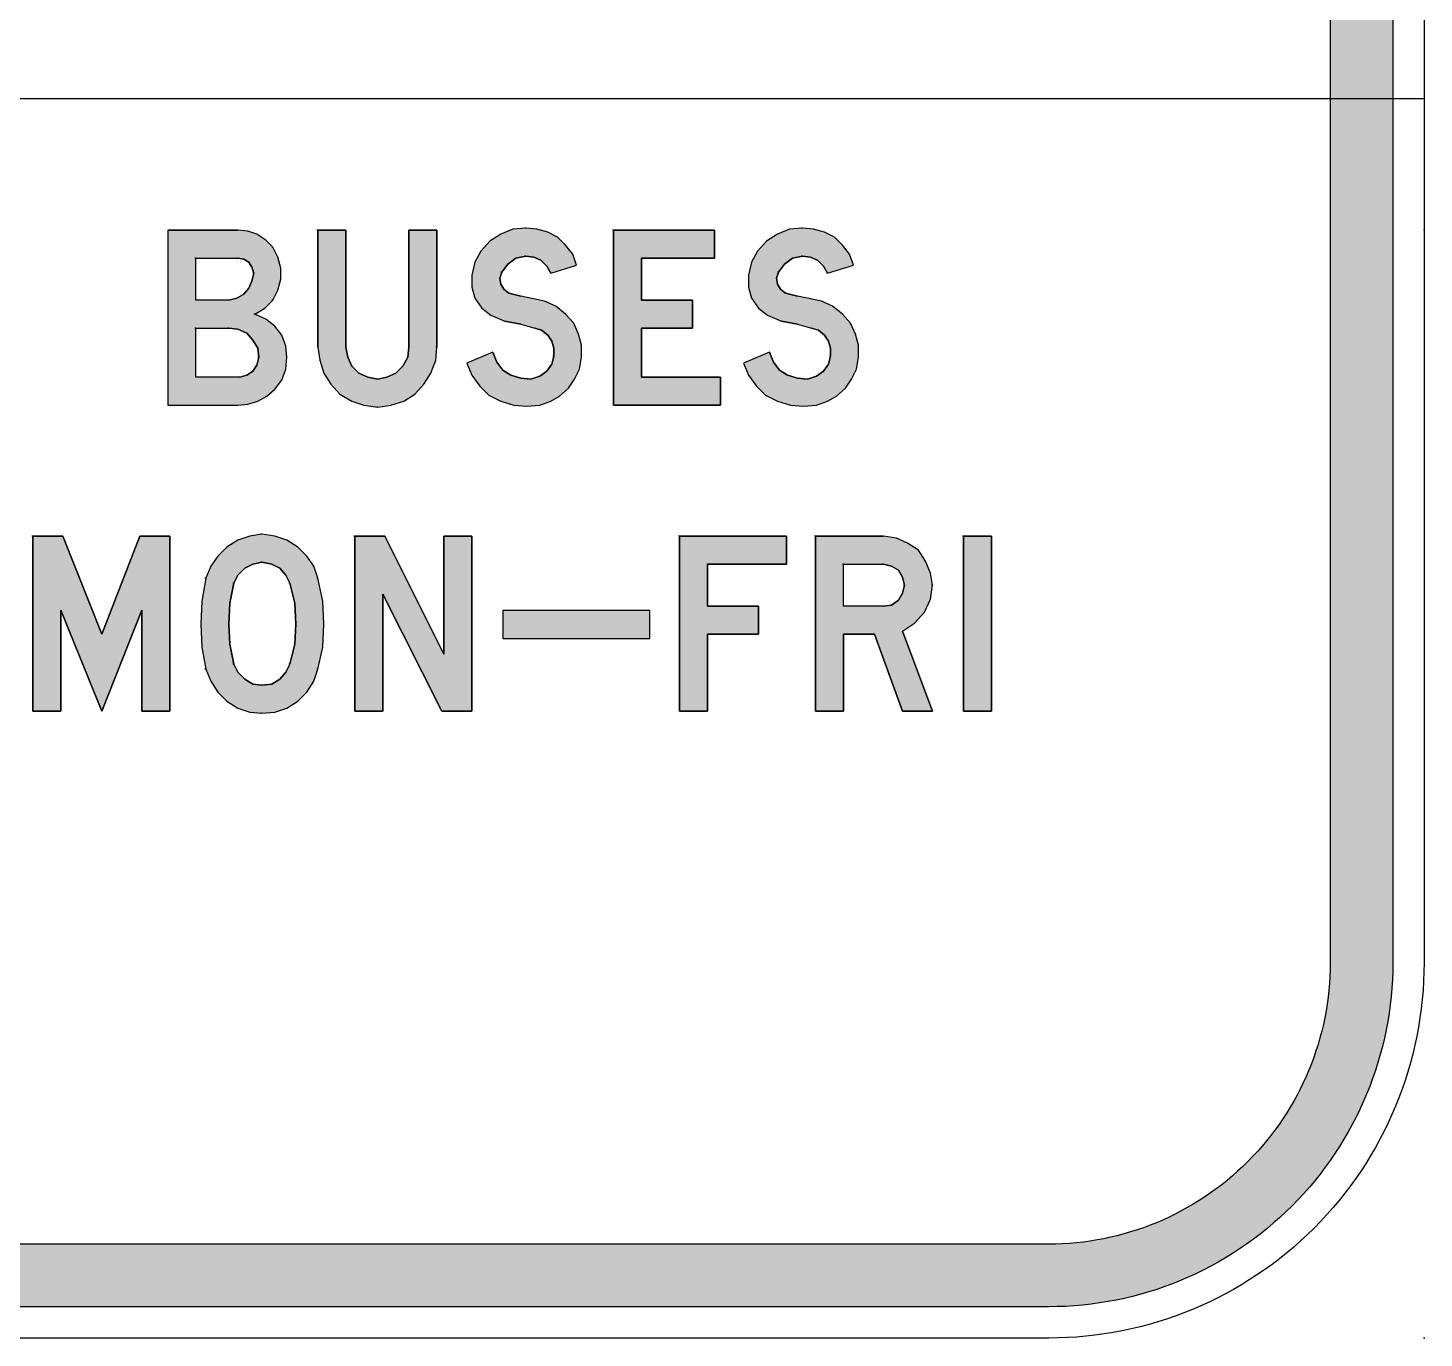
# Model space of a CAD drawing. Extents: x 91 to 266, y 156 to 276.
# Drawn here: x 210.1 to 265.9, y 163.6 to 215.9 of the extents above; entities that cross this region are included whole.
import ezdxf

# ---------------------------------------------------------------- set-up
doc = ezdxf.new("R2010")
doc.units = 0
doc.header["$MEASUREMENT"] = 0
doc.linetypes.add('CENTERX2', pattern=[101.6, 63.5, -12.7, 12.7, -12.7])
doc.layers.get('0').update_dxf_attribs({"linetype": 'CONTINUOUS'})
doc.layers.add('L35', color=3, linetype='CONTINUOUS')
doc.layers.add('T25', color=1, linetype='CONTINUOUS')

msp = doc.modelspace()

# ---------------------------------------------------------------- hatches: boundary and pattern name
at = {"layer": 'T25', "linetype": 'CENTERX2'}
h = msp.add_hatch(color=256, dxfattribs=at)
edge = h.paths.add_edge_path()
edge.add_arc((105.928, 256.552), 13.75, 90, 180, ccw=False)
edge.add_line((105.928, 270.302), (250.928, 270.302))
edge.add_arc((250.928, 256.552), 13.75, 0, 90, ccw=False)
edge.add_line((264.678, 256.552), (264.678, 178.552))
edge.add_arc((250.928, 178.552), 13.75, -90, 0, ccw=False)
edge.add_line((250.928, 164.802), (105.928, 164.802))
edge.add_arc((105.928, 178.552), 13.75, 180, 270, ccw=False)
edge.add_line((92.178, 178.552), (92.178, 256.552))
edge = h.paths.add_edge_path(flags=16)
edge.add_arc((105.928, 256.552), 11.25, 90, 180, ccw=False)
edge.add_line((105.928, 267.802), (250.928, 267.802))
edge.add_arc((250.928, 256.552), 11.25, 0, 90, ccw=False)
edge.add_line((262.178, 256.552), (262.178, 178.552))
edge.add_arc((250.928, 178.552), 11.25, -90, 0, ccw=False)
edge.add_line((250.928, 167.302), (105.928, 167.302))
edge.add_arc((105.928, 178.552), 11.25, 180, 270, ccw=False)
edge.add_line((94.678, 178.552), (94.678, 256.552))
h = msp.add_hatch(color=256, dxfattribs=at)
h.paths.add_polyline_path([(219.604, 204.683), (219.924, 205.003), (220.123, 205.402), (220.243, 205.841), (220.243, 206.281), (220.123, 206.72), (219.924, 207.12), (219.644, 207.399), (219.285, 207.639), (218.925, 207.759), (218.526, 207.799), (218.486, 207.799), (215.73, 207.799), (215.73, 200.809), (218.526, 200.809), (218.925, 200.849), (219.325, 200.969), (219.684, 201.168), (220.003, 201.448), (220.283, 201.808), (220.443, 202.247), (220.483, 202.726), (220.443, 203.165), (220.283, 203.605), (220.003, 203.964), (219.644, 204.244), (219.205, 204.444)])
h.paths.add_polyline_path([(216.848, 205.003), (216.848, 206.68), (218.526, 206.68), (218.765, 206.64), (218.965, 206.52), (219.085, 206.321), (219.165, 206.081), (219.085, 205.762), (218.965, 205.482), (218.765, 205.242), (218.486, 205.083), (218.166, 205.003)], flags=16)
h.paths.add_polyline_path([(216.848, 203.884), (218.166, 203.884), (218.526, 203.844), (218.885, 203.685), (219.125, 203.405), (219.325, 203.086), (219.364, 202.726), (219.285, 202.407), (219.125, 202.167), (218.885, 202.007), (218.606, 201.927), (216.848, 201.927)], flags=16)
h.paths.add_polyline_path([(222.839, 207.799), (221.721, 207.799), (221.721, 203.126), (221.801, 202.606), (221.961, 202.087), (222.24, 201.648), (222.6, 201.248), (223.079, 200.969), (223.558, 200.809), (224.117, 200.729), (224.637, 200.809), (225.156, 200.969), (225.595, 201.248), (225.955, 201.648), (226.234, 202.087), (226.434, 202.606), (226.474, 203.126), (226.474, 207.799), (225.355, 207.799), (225.355, 203.126), (225.316, 202.726), (225.116, 202.367), (224.836, 202.087), (224.477, 201.927), (224.117, 201.847), (223.718, 201.927), (223.358, 202.087), (223.079, 202.367), (222.919, 202.726), (222.839, 203.126)])
h.paths.add_polyline_path([(229.349, 205.282), (229.15, 205.442), (229.03, 205.642), (228.99, 205.881), (229.07, 206.121), (229.309, 206.441), (229.629, 206.68), (230.028, 206.76), (230.348, 206.72), (230.628, 206.6), (230.867, 206.361), (231.027, 206.081), (232.065, 206.401), (231.906, 206.84), (231.626, 207.199), (231.306, 207.519), (230.907, 207.719), (230.468, 207.838), (230.028, 207.878), (229.509, 207.838), (229.03, 207.639), (228.591, 207.359), (228.231, 206.96), (227.991, 206.52), (227.872, 206.001), (227.872, 205.522), (227.991, 205.083), (228.271, 204.683), (228.631, 204.404), (229.19, 204.164), (229.829, 204.044), (230.388, 203.884), (230.667, 203.805), (230.907, 203.605), (231.067, 203.365), (231.147, 203.086), (231.147, 202.766), (231.067, 202.447), (230.867, 202.167), (230.588, 201.967), (230.228, 201.847), (229.829, 201.887), (229.429, 202.007), (229.11, 202.207), (228.87, 202.526), (228.71, 202.926), (227.672, 202.487), (227.872, 202.007), (228.191, 201.568), (228.551, 201.208), (229.03, 200.969), (229.549, 200.809), (230.068, 200.769), (230.588, 200.809), (231.027, 200.969), (231.386, 201.168), (231.746, 201.488), (231.985, 201.847), (232.185, 202.247), (232.265, 202.726), (232.265, 203.205), (232.145, 203.645), (231.946, 204.084), (231.626, 204.444), (231.227, 204.763), (230.787, 204.963), (229.829, 205.162)])
h.paths.add_polyline_path([(236.698, 205.003), (234.661, 205.003), (234.661, 206.68), (237.577, 206.68), (237.577, 207.799), (233.543, 207.799), (233.543, 200.809), (237.817, 200.809), (237.817, 201.927), (234.661, 201.927), (234.661, 203.884), (236.698, 203.884)])
h.paths.add_polyline_path([(240.213, 205.442), (240.093, 205.642), (240.053, 205.881), (240.133, 206.121), (240.373, 206.441), (240.692, 206.68), (241.092, 206.76), (241.411, 206.72), (241.691, 206.6), (241.93, 206.361), (242.09, 206.081), (243.129, 206.401), (242.969, 206.84), (242.689, 207.199), (242.37, 207.519), (241.97, 207.719), (241.531, 207.838), (241.092, 207.878), (240.573, 207.838), (240.093, 207.639), (239.654, 207.359), (239.294, 206.96), (239.055, 206.52), (238.935, 206.001), (238.935, 205.522), (239.055, 205.083), (239.334, 204.683), (239.694, 204.404), (240.253, 204.164), (240.892, 204.044), (241.451, 203.884), (241.731, 203.805), (241.97, 203.605), (242.13, 203.365), (242.21, 203.086), (242.21, 202.766), (242.13, 202.447), (241.93, 202.167), (241.651, 201.967), (241.291, 201.847), (240.892, 201.887), (240.493, 202.007), (240.173, 202.207), (239.933, 202.526), (239.774, 202.926), (238.735, 202.487), (238.935, 202.007), (239.255, 201.568), (239.614, 201.208), (240.093, 200.969), (240.612, 200.809), (241.132, 200.769), (241.651, 200.809), (242.09, 200.969), (242.45, 201.168), (242.809, 201.488), (243.049, 201.847), (243.249, 202.247), (243.328, 202.726), (243.328, 203.205), (243.209, 203.645), (243.009, 204.084), (242.689, 204.444), (242.29, 204.763), (241.851, 204.963), (240.892, 205.162), (240.413, 205.282)])
h.paths.add_polyline_path([(211.536, 195.577), (210.338, 195.577), (210.338, 188.587), (211.456, 188.587), (211.456, 192.621), (213.094, 188.587), (214.691, 192.621), (214.691, 188.587), (215.81, 188.587), (215.81, 195.577), (214.612, 195.577), (213.094, 191.663)])
h.paths.add_polyline_path([(221.921, 192.981), (221.721, 193.899), (221.561, 194.379), (221.282, 194.778), (220.922, 195.138), (220.483, 195.417), (220.003, 195.577), (219.484, 195.657), (219.005, 195.577), (218.526, 195.417), (218.086, 195.138), (217.727, 194.778), (217.447, 194.379), (217.248, 193.899), (217.088, 192.981), (217.048, 192.062), (217.088, 191.144), (217.248, 190.265), (217.447, 189.786), (217.727, 189.346), (218.086, 188.987), (218.526, 188.707), (219.005, 188.548), (219.484, 188.508), (220.003, 188.548), (220.483, 188.707), (220.922, 188.987), (221.282, 189.346), (221.561, 189.786), (221.721, 190.265), (221.921, 191.144), (221.961, 192.062)])
h.paths.add_polyline_path([(218.206, 192.901), (218.366, 193.7), (218.526, 194.019), (218.805, 194.299), (219.125, 194.459), (219.484, 194.538), (219.884, 194.459), (220.203, 194.299), (220.443, 194.019), (220.603, 193.7), (220.802, 192.901), (220.842, 192.062), (220.802, 191.263), (220.603, 190.465), (220.443, 190.145), (220.203, 189.866), (219.884, 189.666), (219.484, 189.626), (219.125, 189.666), (218.805, 189.866), (218.526, 190.145), (218.366, 190.465), (218.206, 191.263), (218.166, 192.062)], flags=16)
h.paths.add_polyline_path([(224.317, 193.26), (226.673, 188.587), (227.872, 188.587), (227.872, 195.577), (226.753, 195.577), (226.753, 190.864), (224.397, 195.577), (223.199, 195.577), (223.199, 188.587), (224.317, 188.587)])
h.paths.add_polyline_path([(239.334, 192.781), (237.297, 192.781), (237.297, 194.459), (240.453, 194.459), (240.453, 195.577), (236.179, 195.577), (236.179, 188.587), (237.297, 188.587), (237.297, 191.663), (239.334, 191.663)])
h.paths.add_polyline_path([(245.964, 192.541), (246.204, 193.061), (246.284, 193.62), (246.204, 194.099), (246.004, 194.578), (245.725, 195.018), (245.285, 195.297), (244.846, 195.497), (244.327, 195.577), (244.287, 195.577), (241.611, 195.577), (241.611, 188.587), (242.729, 188.587), (242.729, 191.663), (243.967, 191.663), (245.086, 188.587), (246.284, 188.587), (245.086, 191.783), (245.565, 192.102)])
h.paths.add_polyline_path([(242.729, 192.781), (242.729, 194.459), (244.327, 194.459), (244.646, 194.379), (244.926, 194.219), (245.086, 193.939), (245.166, 193.62), (245.086, 193.3), (244.926, 193.021), (244.646, 192.821), (244.327, 192.781)], flags=16)
h.paths.add_polyline_path([(248.64, 195.577), (247.522, 195.577), (247.522, 188.587), (248.64, 188.587)])
msp.add_hatch(color=256, dxfattribs=at).paths.add_polyline_path([(234.99, 192.613), (229.116, 192.613), (229.116, 191.493), (234.99, 191.493)])

# ---------------------------------------------------------------- linework, layer by layer
at = {"color": 3}
for p, q in [((215.73, 207.799), (218.526, 207.799)), ((215.73, 207.799), (215.73, 200.809)), ((218.526, 207.799), (218.486, 207.799)), ((218.526, 207.799), (218.486, 207.799)), ((218.925, 207.759), (218.526, 207.799)), ((219.285, 207.639), (218.925, 207.759)), ((219.644, 207.399), (219.285, 207.639)), ((221.721, 207.799), (221.681, 207.799)), ((221.721, 207.799), (222.839, 207.799)), ((221.721, 203.126), (221.721, 207.799)), ((222.839, 207.799), (222.839, 203.126)), ((225.355, 203.126), (225.355, 207.799)), ((225.355, 207.799), (226.474, 207.799)), ((226.474, 207.799), (226.474, 203.126)), ((229.03, 207.639), (228.591, 207.359)), ((229.509, 207.838), (229.03, 207.639)), ((230.028, 207.878), (229.509, 207.838)), ((230.028, 207.878), (229.988, 207.878)), ((230.468, 207.838), (230.028, 207.878)), ((230.907, 207.719), (230.468, 207.838)), ((231.306, 207.519), (230.907, 207.719)), ((233.543, 207.799), (233.503, 207.799)), ((233.543, 207.799), (237.577, 207.799)), ((233.543, 200.809), (233.543, 207.799)), ((237.577, 207.799), (237.577, 206.68)), ((240.093, 207.639), (239.654, 207.359)), ((240.573, 207.838), (240.093, 207.639)), ((241.092, 207.878), (240.573, 207.838)), ((241.092, 207.878), (241.052, 207.878)), ((241.531, 207.838), (241.092, 207.878)), ((241.97, 207.719), (241.531, 207.838)), ((242.37, 207.519), (241.97, 207.719)), ((219.924, 207.12), (219.644, 207.399)), ((219.924, 207.12), (219.884, 207.12)), ((220.123, 206.72), (219.924, 207.12)), ((228.591, 207.359), (228.231, 206.96)), ((231.626, 207.199), (231.306, 207.519)), ((231.906, 206.84), (231.626, 207.199)), ((239.654, 207.359), (239.294, 206.96)), ((242.689, 207.199), (242.37, 207.519)), ((242.969, 206.84), (242.689, 207.199)), ((216.848, 206.68), (216.808, 206.68)), ((216.848, 206.68), (218.526, 206.68)), ((216.848, 205.003), (216.848, 206.68)), ((218.526, 206.68), (218.486, 206.68)), ((218.526, 206.68), (218.486, 206.68)), ((218.765, 206.64), (218.526, 206.68)), ((218.965, 206.52), (218.765, 206.64)), ((219.085, 206.321), (218.965, 206.52)), ((220.243, 206.281), (220.123, 206.72)), ((227.991, 206.52), (227.872, 206.001)), ((228.231, 206.96), (227.991, 206.52)), ((229.309, 206.441), (229.07, 206.121)), ((229.629, 206.68), (229.309, 206.441)), ((230.028, 206.76), (229.629, 206.68)), ((230.028, 206.76), (229.988, 206.76)), ((230.348, 206.72), (230.028, 206.76)), ((230.628, 206.6), (230.348, 206.72)), ((230.867, 206.361), (230.628, 206.6)), ((232.065, 206.401), (231.906, 206.84)), ((237.577, 206.68), (234.661, 206.68)), ((234.661, 206.68), (234.661, 205.003)), ((239.055, 206.52), (238.935, 206.001)), ((239.294, 206.96), (239.055, 206.52)), ((240.373, 206.441), (240.133, 206.121)), ((240.692, 206.68), (240.373, 206.441)), ((241.092, 206.76), (240.692, 206.68)), ((241.092, 206.76), (241.052, 206.76)), ((241.411, 206.72), (241.092, 206.76)), ((241.691, 206.6), (241.411, 206.72)), ((241.93, 206.361), (241.691, 206.6)), ((243.129, 206.401), (242.969, 206.84)), ((219.165, 206.081), (219.085, 206.321)), ((219.085, 205.762), (219.165, 206.081)), ((219.165, 206.081), (219.125, 206.081)), ((220.243, 205.841), (220.243, 206.281)), ((227.872, 206.001), (227.872, 205.522)), ((229.07, 206.121), (228.99, 205.881)), ((228.99, 205.881), (229.03, 205.642)), ((229.07, 206.121), (229.03, 206.121)), ((231.027, 206.081), (230.867, 206.361)), ((231.027, 206.081), (232.065, 206.401)), ((238.935, 206.001), (238.935, 205.522)), ((240.133, 206.121), (240.053, 205.881)), ((240.053, 205.881), (240.093, 205.642)), ((240.133, 206.121), (240.093, 206.121)), ((242.09, 206.081), (241.93, 206.361)), ((242.09, 206.081), (243.129, 206.401)), ((218.765, 205.242), (218.965, 205.482)), ((218.965, 205.482), (219.085, 205.762)), ((219.924, 205.003), (220.123, 205.402)), ((220.123, 205.402), (220.243, 205.841)), ((227.872, 205.522), (227.991, 205.083)), ((229.03, 205.642), (229.15, 205.442)), ((229.15, 205.442), (229.349, 205.282)), ((238.935, 205.522), (239.055, 205.083)), ((240.093, 205.642), (240.213, 205.442)), ((240.213, 205.442), (240.413, 205.282)), ((218.166, 205.003), (216.848, 205.003)), ((218.166, 205.003), (218.486, 205.083)), ((218.486, 205.083), (218.765, 205.242)), ((219.604, 204.683), (219.924, 205.003)), ((219.924, 205.003), (219.884, 205.003)), ((227.991, 205.083), (228.271, 204.683)), ((229.349, 205.282), (229.309, 205.282)), ((229.349, 205.282), (229.829, 205.162)), ((229.829, 205.162), (229.789, 205.162)), ((229.829, 205.162), (229.789, 205.162)), ((230.787, 204.963), (229.829, 205.162)), ((231.227, 204.763), (230.787, 204.963)), ((231.626, 204.444), (231.227, 204.763)), ((234.661, 205.003), (236.698, 205.003)), ((236.698, 205.003), (236.698, 203.884)), ((239.055, 205.083), (239.334, 204.683)), ((240.413, 205.282), (240.373, 205.282)), ((240.413, 205.282), (240.892, 205.162)), ((240.892, 205.162), (240.852, 205.162)), ((240.892, 205.162), (240.852, 205.162)), ((241.851, 204.963), (240.892, 205.162)), ((242.29, 204.763), (241.851, 204.963)), ((242.689, 204.444), (242.29, 204.763)), ((219.205, 204.444), (219.165, 204.444)), ((219.205, 204.444), (219.604, 204.683)), ((219.644, 204.244), (219.205, 204.444)), ((220.003, 203.964), (219.644, 204.244)), ((228.271, 204.683), (228.631, 204.404)), ((228.631, 204.404), (229.19, 204.164)), ((231.946, 204.084), (231.626, 204.444)), ((239.334, 204.683), (239.694, 204.404)), ((239.694, 204.404), (240.253, 204.164)), ((243.009, 204.084), (242.689, 204.444)), ((216.848, 203.884), (216.808, 203.884)), ((216.848, 203.884), (218.166, 203.884)), ((216.848, 201.927), (216.848, 203.884)), ((218.166, 203.884), (218.126, 203.884)), ((218.166, 203.884), (218.126, 203.884)), ((218.526, 203.844), (218.166, 203.884)), ((218.885, 203.685), (218.526, 203.844)), ((219.125, 203.405), (218.885, 203.685)), ((220.283, 203.605), (220.003, 203.964)), ((229.19, 204.164), (229.15, 204.164)), ((229.19, 204.164), (229.15, 204.164)), ((229.829, 204.044), (229.19, 204.164)), ((229.829, 204.044), (230.388, 203.884)), ((230.388, 203.884), (230.348, 203.884)), ((230.388, 203.884), (230.348, 203.884)), ((230.667, 203.805), (230.388, 203.884)), ((230.907, 203.605), (230.667, 203.805)), ((232.145, 203.645), (231.946, 204.084)), ((232.265, 203.205), (232.145, 203.645)), ((236.698, 203.884), (234.661, 203.884)), ((234.661, 203.884), (234.661, 201.927)), ((240.253, 204.164), (240.213, 204.164)), ((240.253, 204.164), (240.213, 204.164)), ((240.892, 204.044), (240.253, 204.164)), ((240.892, 204.044), (241.451, 203.884)), ((241.451, 203.884), (241.411, 203.884)), ((241.451, 203.884), (241.411, 203.884)), ((241.731, 203.805), (241.451, 203.884)), ((241.97, 203.605), (241.731, 203.805)), ((243.209, 203.645), (243.009, 204.084)), ((243.328, 203.205), (243.209, 203.645)), ((219.325, 203.086), (219.125, 203.405)), ((219.364, 202.726), (219.325, 203.086)), ((220.443, 203.165), (220.283, 203.605)), ((220.483, 202.726), (220.443, 203.165)), ((221.721, 203.126), (221.801, 202.606)), ((222.839, 203.126), (222.919, 202.726)), ((225.316, 202.726), (225.355, 203.126)), ((226.474, 203.126), (226.434, 203.126)), ((226.434, 202.606), (226.474, 203.126)), ((226.474, 203.126), (226.434, 203.126)), ((231.067, 203.365), (230.907, 203.605)), ((231.147, 203.086), (231.067, 203.365)), ((231.147, 202.766), (231.147, 203.086)), ((232.265, 202.726), (232.265, 203.205)), ((242.13, 203.365), (241.97, 203.605)), ((242.21, 203.086), (242.13, 203.365)), ((242.21, 202.766), (242.21, 203.086)), ((243.328, 202.726), (243.328, 203.205)), ((219.285, 202.407), (219.364, 202.726)), ((219.364, 202.726), (219.325, 202.726)), ((220.443, 202.247), (220.483, 202.726)), ((221.801, 202.606), (221.961, 202.087)), ((222.919, 202.726), (223.079, 202.367)), ((225.116, 202.367), (225.316, 202.726)), ((226.234, 202.087), (226.434, 202.606)), ((228.71, 202.926), (227.672, 202.487)), ((228.71, 202.926), (228.87, 202.526)), ((228.87, 202.526), (229.11, 202.207)), ((231.067, 202.447), (231.147, 202.766)), ((231.147, 202.766), (231.107, 202.766)), ((232.185, 202.247), (232.265, 202.726)), ((239.774, 202.926), (238.735, 202.487)), ((239.774, 202.926), (239.933, 202.526)), ((239.933, 202.526), (240.173, 202.207)), ((242.13, 202.447), (242.21, 202.766)), ((242.21, 202.766), (242.17, 202.766)), ((243.249, 202.247), (243.328, 202.726)), ((218.606, 201.927), (218.885, 202.007)), ((218.885, 202.007), (219.125, 202.167)), ((219.125, 202.167), (219.285, 202.407)), ((220.283, 201.808), (220.443, 202.247)), ((221.961, 202.087), (222.24, 201.648)), ((223.079, 202.367), (223.358, 202.087)), ((223.358, 202.087), (223.718, 201.927)), ((224.477, 201.927), (224.836, 202.087)), ((224.836, 202.087), (225.116, 202.367)), ((225.955, 201.648), (226.234, 202.087)), ((227.672, 202.487), (227.872, 202.007)), ((227.872, 202.007), (228.191, 201.568)), ((229.11, 202.207), (229.429, 202.007)), ((229.429, 202.007), (229.829, 201.887)), ((230.228, 201.847), (230.588, 201.967)), ((230.588, 201.967), (230.867, 202.167)), ((230.867, 202.167), (231.067, 202.447)), ((231.985, 201.847), (232.185, 202.247)), ((238.735, 202.487), (238.935, 202.007)), ((238.935, 202.007), (239.255, 201.568)), ((240.173, 202.207), (240.493, 202.007)), ((240.493, 202.007), (240.892, 201.887)), ((241.291, 201.847), (241.651, 201.967)), ((241.651, 201.967), (241.93, 202.167)), ((241.93, 202.167), (242.13, 202.447)), ((243.049, 201.847), (243.249, 202.247)), ((218.606, 201.927), (216.848, 201.927)), ((219.684, 201.168), (220.003, 201.448)), ((220.003, 201.448), (220.283, 201.808)), ((222.24, 201.648), (222.6, 201.248)), ((223.718, 201.927), (224.117, 201.847)), ((224.117, 201.847), (224.477, 201.927)), ((225.595, 201.248), (225.955, 201.648)), ((228.191, 201.568), (228.551, 201.208)), ((229.829, 201.887), (230.228, 201.847)), ((230.228, 201.847), (230.188, 201.847)), ((231.386, 201.168), (231.746, 201.488)), ((231.746, 201.488), (231.985, 201.847)), ((234.661, 201.927), (237.817, 201.927)), ((237.817, 201.927), (237.817, 200.809)), ((239.255, 201.568), (239.614, 201.208)), ((240.892, 201.887), (241.291, 201.847)), ((241.291, 201.847), (241.252, 201.847)), ((242.45, 201.168), (242.809, 201.488)), ((242.809, 201.488), (243.049, 201.847)), ((218.526, 200.809), (218.925, 200.849)), ((218.925, 200.849), (219.325, 200.969)), ((219.325, 200.969), (219.684, 201.168)), ((222.6, 201.248), (223.079, 200.969)), ((223.079, 200.969), (223.558, 200.809)), ((224.637, 200.809), (225.156, 200.969)), ((225.156, 200.969), (225.595, 201.248)), ((228.551, 201.208), (229.03, 200.969)), ((229.03, 200.969), (229.549, 200.809)), ((230.588, 200.809), (231.027, 200.969)), ((231.027, 200.969), (231.386, 201.168)), ((239.614, 201.208), (240.093, 200.969)), ((240.093, 200.969), (240.612, 200.809)), ((241.651, 200.809), (242.09, 200.969)), ((242.09, 200.969), (242.45, 201.168)), ((215.73, 200.809), (218.526, 200.809)), ((223.558, 200.809), (224.117, 200.729)), ((224.117, 200.729), (224.077, 200.729)), ((224.117, 200.729), (224.637, 200.809)), ((229.549, 200.809), (230.068, 200.769)), ((230.068, 200.769), (230.588, 200.809)), ((237.817, 200.809), (233.543, 200.809)), ((240.612, 200.809), (241.132, 200.769)), ((241.132, 200.769), (241.651, 200.809)), ((210.338, 195.577), (210.298, 195.577)), ((210.338, 195.577), (211.536, 195.577)), ((210.338, 188.587), (210.338, 195.577)), ((211.536, 195.577), (213.094, 191.663)), ((213.094, 191.663), (214.612, 195.577)), ((214.612, 195.577), (215.81, 195.577)), ((215.81, 195.577), (215.81, 188.587)), ((218.526, 195.417), (218.086, 195.138)), ((219.005, 195.577), (218.526, 195.417)), ((219.484, 195.657), (219.005, 195.577)), ((219.484, 195.657), (219.444, 195.657)), ((220.003, 195.577), (219.484, 195.657)), ((220.483, 195.417), (220.003, 195.577)), ((220.922, 195.138), (220.483, 195.417)), ((223.199, 195.577), (223.159, 195.577)), ((223.199, 195.577), (224.397, 195.577)), ((223.199, 188.587), (223.199, 195.577)), ((224.397, 195.577), (226.753, 190.864)), ((226.753, 190.864), (226.753, 195.577)), ((226.753, 195.577), (227.872, 195.577)), ((227.872, 195.577), (227.872, 188.587)), ((236.179, 195.577), (236.139, 195.577)), ((236.179, 195.577), (240.453, 195.577)), ((236.179, 188.587), (236.179, 195.577)), ((240.453, 195.577), (240.453, 194.459)), ((241.611, 195.577), (241.571, 195.577)), ((241.611, 195.577), (244.327, 195.577)), ((241.611, 188.587), (241.611, 195.577)), ((244.327, 195.577), (244.287, 195.577)), ((244.327, 195.577), (244.287, 195.577)), ((244.846, 195.497), (244.327, 195.577)), ((245.285, 195.297), (244.846, 195.497)), ((245.725, 195.018), (245.285, 195.297)), ((247.522, 195.577), (247.482, 195.577)), ((247.522, 195.577), (248.64, 195.577)), ((247.522, 188.587), (247.522, 195.577)), ((248.64, 195.577), (248.64, 188.587)), ((217.727, 194.778), (217.447, 194.379)), ((218.086, 195.138), (217.727, 194.778)), ((221.282, 194.778), (220.922, 195.138)), ((221.561, 194.379), (221.282, 194.778)), ((246.004, 194.578), (245.725, 195.018)), ((217.447, 194.379), (217.248, 193.899)), ((218.805, 194.299), (218.526, 194.019)), ((219.125, 194.459), (218.805, 194.299)), ((219.484, 194.538), (219.125, 194.459)), ((219.484, 194.538), (219.444, 194.538)), ((219.884, 194.459), (219.484, 194.538)), ((220.203, 194.299), (219.884, 194.459)), ((220.443, 194.019), (220.203, 194.299)), ((221.721, 193.899), (221.561, 194.379)), ((240.453, 194.459), (237.297, 194.459)), ((237.297, 194.459), (237.297, 192.781)), ((242.729, 194.459), (242.689, 194.459)), ((242.729, 194.459), (244.327, 194.459)), ((242.729, 192.781), (242.729, 194.459)), ((244.327, 194.459), (244.287, 194.459)), ((244.327, 194.459), (244.287, 194.459)), ((244.646, 194.379), (244.327, 194.459)), ((244.926, 194.219), (244.646, 194.379)), ((245.086, 193.939), (244.926, 194.219)), ((246.204, 194.099), (246.004, 194.578)), ((217.248, 193.899), (217.088, 192.981)), ((217.248, 193.899), (217.208, 193.899)), ((218.366, 193.7), (218.206, 192.901)), ((218.366, 193.7), (218.326, 193.7)), ((218.526, 194.019), (218.366, 193.7)), ((220.603, 193.7), (220.443, 194.019)), ((220.603, 193.7), (220.563, 193.7)), ((220.802, 192.901), (220.603, 193.7)), ((221.721, 193.899), (221.681, 193.899)), ((221.921, 192.981), (221.721, 193.899)), ((245.166, 193.62), (245.086, 193.939)), ((245.086, 193.3), (245.166, 193.62)), ((245.166, 193.62), (245.126, 193.62)), ((246.284, 193.62), (246.204, 194.099)), ((246.204, 193.061), (246.284, 193.62)), ((246.284, 193.62), (246.244, 193.62)), ((226.673, 188.587), (224.317, 193.26)), ((224.317, 193.26), (224.317, 188.587)), ((244.926, 193.021), (245.086, 193.3)), ((245.964, 192.541), (246.204, 193.061)), ((213.094, 188.587), (211.456, 192.621)), ((211.456, 192.621), (211.456, 188.587)), ((214.691, 192.621), (213.094, 188.587)), ((214.691, 188.587), (214.691, 192.621)), ((217.088, 192.981), (217.048, 192.062)), ((218.206, 192.901), (218.166, 192.062)), ((220.842, 192.062), (220.802, 192.901)), ((221.961, 192.062), (221.921, 192.981)), ((234.99, 192.613), (229.116, 192.613)), ((229.116, 192.613), (229.116, 191.493)), ((234.99, 191.493), (234.99, 192.613)), ((237.297, 192.781), (239.334, 192.781)), ((239.334, 192.781), (239.334, 191.663)), ((244.327, 192.781), (242.729, 192.781)), ((244.327, 192.781), (244.646, 192.821)), ((244.646, 192.821), (244.926, 193.021)), ((245.565, 192.102), (245.964, 192.541)), ((217.048, 192.062), (217.088, 191.144)), ((218.166, 192.062), (218.206, 191.263)), ((220.802, 191.263), (220.842, 192.062)), ((221.921, 191.144), (221.961, 192.062)), ((245.086, 191.783), (245.565, 192.102)), ((229.116, 191.493), (229.112, 191.493)), ((229.116, 191.493), (234.99, 191.493)), ((239.334, 191.663), (237.297, 191.663)), ((237.297, 191.663), (237.297, 188.587)), ((243.967, 191.663), (242.729, 191.663)), ((242.729, 191.663), (242.729, 188.587)), ((245.086, 188.587), (243.967, 191.663)), ((245.086, 191.783), (246.284, 188.587)), ((217.088, 191.144), (217.248, 190.265)), ((218.206, 191.263), (218.366, 190.465)), ((220.603, 190.465), (220.802, 191.263)), ((221.721, 190.265), (221.921, 191.144)), ((217.248, 190.265), (217.208, 190.265)), ((217.248, 190.265), (217.447, 189.786)), ((218.366, 190.465), (218.326, 190.465)), ((218.366, 190.465), (218.526, 190.145)), ((220.443, 190.145), (220.603, 190.465)), ((220.603, 190.465), (220.563, 190.465)), ((221.561, 189.786), (221.721, 190.265)), ((221.721, 190.265), (221.681, 190.265)), ((217.447, 189.786), (217.727, 189.346)), ((218.526, 190.145), (218.805, 189.866)), ((218.805, 189.866), (219.125, 189.666)), ((219.884, 189.666), (220.203, 189.866)), ((220.203, 189.866), (220.443, 190.145)), ((221.282, 189.346), (221.561, 189.786)), ((217.727, 189.346), (218.086, 188.987)), ((219.125, 189.666), (219.484, 189.626)), ((219.484, 189.626), (219.444, 189.626)), ((219.484, 189.626), (219.884, 189.666)), ((220.922, 188.987), (221.282, 189.346)), ((211.456, 188.587), (210.338, 188.587)), ((215.81, 188.587), (214.691, 188.587)), ((218.086, 188.987), (218.526, 188.707)), ((218.526, 188.707), (219.005, 188.548)), ((220.003, 188.548), (220.483, 188.707)), ((220.483, 188.707), (220.922, 188.987)), ((224.317, 188.587), (223.199, 188.587)), ((227.872, 188.587), (226.673, 188.587)), ((237.297, 188.587), (236.179, 188.587)), ((242.729, 188.587), (241.611, 188.587)), ((246.284, 188.587), (245.086, 188.587)), ((248.64, 188.587), (247.522, 188.587)), ((219.005, 188.548), (219.484, 188.508)), ((219.484, 188.508), (219.444, 188.508)), ((219.484, 188.508), (220.003, 188.548))]:
    msp.add_line(p, q, dxfattribs=at)
at = {"layer": 'L35'}
msp.add_line((90.928, 213.052), (265.928, 213.052), dxfattribs=at)
for points in [[(90.928, 256.552, -0.414214), (105.928, 271.552), (250.928, 271.552, -0.414214), (265.928, 256.552), (265.928, 178.552, -0.414214), (250.928, 163.552), (105.928, 163.552, -0.414214), (90.928, 178.552)], [(92.178, 256.552, -0.414214), (105.928, 270.302), (250.928, 270.302, -0.414214), (264.678, 256.552), (264.678, 178.552, -0.414214), (250.928, 164.802), (105.928, 164.802, -0.414214), (92.178, 178.552)], [(94.678, 256.552, -0.414214), (105.928, 267.802), (250.928, 267.802, -0.414214), (262.178, 256.552), (262.178, 178.552, -0.414214), (250.928, 167.302), (105.928, 167.302, -0.414214), (94.678, 178.552)]]:
    msp.add_lwpolyline(points, format="xyb", close=True, dxfattribs=at)
at = {"layer": 'T25', "linetype": 'CENTERX2'}
for points in [[(219.604, 204.683), (219.924, 205.003), (220.123, 205.402), (220.243, 205.841), (220.243, 206.281), (220.123, 206.72), (219.924, 207.12), (219.644, 207.399), (219.285, 207.639), (218.925, 207.759), (218.526, 207.799), (218.486, 207.799), (215.73, 207.799), (215.73, 200.809), (218.526, 200.809), (218.925, 200.849), (219.325, 200.969), (219.684, 201.168), (220.003, 201.448), (220.283, 201.808), (220.443, 202.247), (220.483, 202.726), (220.443, 203.165), (220.283, 203.605), (220.003, 203.964), (219.644, 204.244), (219.205, 204.444)], [(222.839, 207.799), (221.721, 207.799), (221.721, 203.126), (221.801, 202.606), (221.961, 202.087), (222.24, 201.648), (222.6, 201.248), (223.079, 200.969), (223.558, 200.809), (224.117, 200.729), (224.637, 200.809), (225.156, 200.969), (225.595, 201.248), (225.955, 201.648), (226.234, 202.087), (226.434, 202.606), (226.474, 203.126), (226.474, 207.799), (225.355, 207.799), (225.355, 203.126), (225.316, 202.726), (225.116, 202.367), (224.836, 202.087), (224.477, 201.927), (224.117, 201.847), (223.718, 201.927), (223.358, 202.087), (223.079, 202.367), (222.919, 202.726), (222.839, 203.126)], [(229.349, 205.282), (229.15, 205.442), (229.03, 205.642), (228.99, 205.881), (229.07, 206.121), (229.309, 206.441), (229.629, 206.68), (230.028, 206.76), (230.348, 206.72), (230.628, 206.6), (230.867, 206.361), (231.027, 206.081), (232.065, 206.401), (231.906, 206.84), (231.626, 207.199), (231.306, 207.519), (230.907, 207.719), (230.468, 207.838), (230.028, 207.878), (229.509, 207.838), (229.03, 207.639), (228.591, 207.359), (228.231, 206.96), (227.991, 206.52), (227.872, 206.001), (227.872, 205.522), (227.991, 205.083), (228.271, 204.683), (228.631, 204.404), (229.19, 204.164), (229.829, 204.044), (230.388, 203.884), (230.667, 203.805), (230.907, 203.605), (231.067, 203.365), (231.147, 203.086), (231.147, 202.766), (231.067, 202.447), (230.867, 202.167), (230.588, 201.967), (230.228, 201.847), (229.829, 201.887), (229.429, 202.007), (229.11, 202.207), (228.87, 202.526), (228.71, 202.926), (227.672, 202.487), (227.872, 202.007), (228.191, 201.568), (228.551, 201.208), (229.03, 200.969), (229.549, 200.809), (230.068, 200.769), (230.588, 200.809), (231.027, 200.969), (231.386, 201.168), (231.746, 201.488), (231.985, 201.847), (232.185, 202.247), (232.265, 202.726), (232.265, 203.205), (232.145, 203.645), (231.946, 204.084), (231.626, 204.444), (231.227, 204.763), (230.787, 204.963), (229.829, 205.162)], [(236.698, 205.003), (234.661, 205.003), (234.661, 206.68), (237.577, 206.68), (237.577, 207.799), (233.543, 207.799), (233.543, 200.809), (237.817, 200.809), (237.817, 201.927), (234.661, 201.927), (234.661, 203.884), (236.698, 203.884)], [(240.213, 205.442), (240.093, 205.642), (240.053, 205.881), (240.133, 206.121), (240.373, 206.441), (240.692, 206.68), (241.092, 206.76), (241.411, 206.72), (241.691, 206.6), (241.93, 206.361), (242.09, 206.081), (243.129, 206.401), (242.969, 206.84), (242.689, 207.199), (242.37, 207.519), (241.97, 207.719), (241.531, 207.838), (241.092, 207.878), (240.573, 207.838), (240.093, 207.639), (239.654, 207.359), (239.294, 206.96), (239.055, 206.52), (238.935, 206.001), (238.935, 205.522), (239.055, 205.083), (239.334, 204.683), (239.694, 204.404), (240.253, 204.164), (240.892, 204.044), (241.451, 203.884), (241.731, 203.805), (241.97, 203.605), (242.13, 203.365), (242.21, 203.086), (242.21, 202.766), (242.13, 202.447), (241.93, 202.167), (241.651, 201.967), (241.291, 201.847), (240.892, 201.887), (240.493, 202.007), (240.173, 202.207), (239.933, 202.526), (239.774, 202.926), (238.735, 202.487), (238.935, 202.007), (239.255, 201.568), (239.614, 201.208), (240.093, 200.969), (240.612, 200.809), (241.132, 200.769), (241.651, 200.809), (242.09, 200.969), (242.45, 201.168), (242.809, 201.488), (243.049, 201.847), (243.249, 202.247), (243.328, 202.726), (243.328, 203.205), (243.209, 203.645), (243.009, 204.084), (242.689, 204.444), (242.29, 204.763), (241.851, 204.963), (240.892, 205.162), (240.413, 205.282)], [(216.848, 205.003), (216.848, 206.68), (218.526, 206.68), (218.765, 206.64), (218.965, 206.52), (219.085, 206.321), (219.165, 206.081), (219.085, 205.762), (218.965, 205.482), (218.765, 205.242), (218.486, 205.083), (218.166, 205.003)], [(216.848, 203.884), (218.166, 203.884), (218.526, 203.844), (218.885, 203.685), (219.125, 203.405), (219.325, 203.086), (219.364, 202.726), (219.285, 202.407), (219.125, 202.167), (218.885, 202.007), (218.606, 201.927), (216.848, 201.927)], [(211.536, 195.577), (210.338, 195.577), (210.338, 188.587), (211.456, 188.587), (211.456, 192.621), (213.094, 188.587), (214.691, 192.621), (214.691, 188.587), (215.81, 188.587), (215.81, 195.577), (214.612, 195.577), (213.094, 191.663)], [(221.921, 192.981), (221.721, 193.899), (221.561, 194.379), (221.282, 194.778), (220.922, 195.138), (220.483, 195.417), (220.003, 195.577), (219.484, 195.657), (219.005, 195.577), (218.526, 195.417), (218.086, 195.138), (217.727, 194.778), (217.447, 194.379), (217.248, 193.899), (217.088, 192.981), (217.048, 192.062), (217.088, 191.144), (217.248, 190.265), (217.447, 189.786), (217.727, 189.346), (218.086, 188.987), (218.526, 188.707), (219.005, 188.548), (219.484, 188.508), (220.003, 188.548), (220.483, 188.707), (220.922, 188.987), (221.282, 189.346), (221.561, 189.786), (221.721, 190.265), (221.921, 191.144), (221.961, 192.062)], [(224.317, 193.26), (226.673, 188.587), (227.872, 188.587), (227.872, 195.577), (226.753, 195.577), (226.753, 190.864), (224.397, 195.577), (223.199, 195.577), (223.199, 188.587), (224.317, 188.587)], [(239.334, 192.781), (237.297, 192.781), (237.297, 194.459), (240.453, 194.459), (240.453, 195.577), (236.179, 195.577), (236.179, 188.587), (237.297, 188.587), (237.297, 191.663), (239.334, 191.663)], [(245.964, 192.541), (246.204, 193.061), (246.284, 193.62), (246.204, 194.099), (246.004, 194.578), (245.725, 195.018), (245.285, 195.297), (244.846, 195.497), (244.327, 195.577), (244.287, 195.577), (241.611, 195.577), (241.611, 188.587), (242.729, 188.587), (242.729, 191.663), (243.967, 191.663), (245.086, 188.587), (246.284, 188.587), (245.086, 191.783), (245.565, 192.102)], [(248.64, 195.577), (247.522, 195.577), (247.522, 188.587), (248.64, 188.587)], [(218.206, 192.901), (218.366, 193.7), (218.526, 194.019), (218.805, 194.299), (219.125, 194.459), (219.484, 194.538), (219.884, 194.459), (220.203, 194.299), (220.443, 194.019), (220.603, 193.7), (220.802, 192.901), (220.842, 192.062), (220.802, 191.263), (220.603, 190.465), (220.443, 190.145), (220.203, 189.866), (219.884, 189.666), (219.484, 189.626), (219.125, 189.666), (218.805, 189.866), (218.526, 190.145), (218.366, 190.465), (218.206, 191.263), (218.166, 192.062)], [(242.729, 192.781), (242.729, 194.459), (244.327, 194.459), (244.646, 194.379), (244.926, 194.219), (245.086, 193.939), (245.166, 193.62), (245.086, 193.3), (244.926, 193.021), (244.646, 192.821), (244.327, 192.781)], [(234.99, 192.613), (229.116, 192.613), (229.116, 191.493), (234.99, 191.493)]]:
    msp.add_lwpolyline(points, close=True, dxfattribs=at)
at = {"layer": 'T25'}
for p in [(265.928, 207.802), (265.928, 163.552)]:
    msp.add_point(p, dxfattribs=at)

doc.saveas('drawing.dxf')
